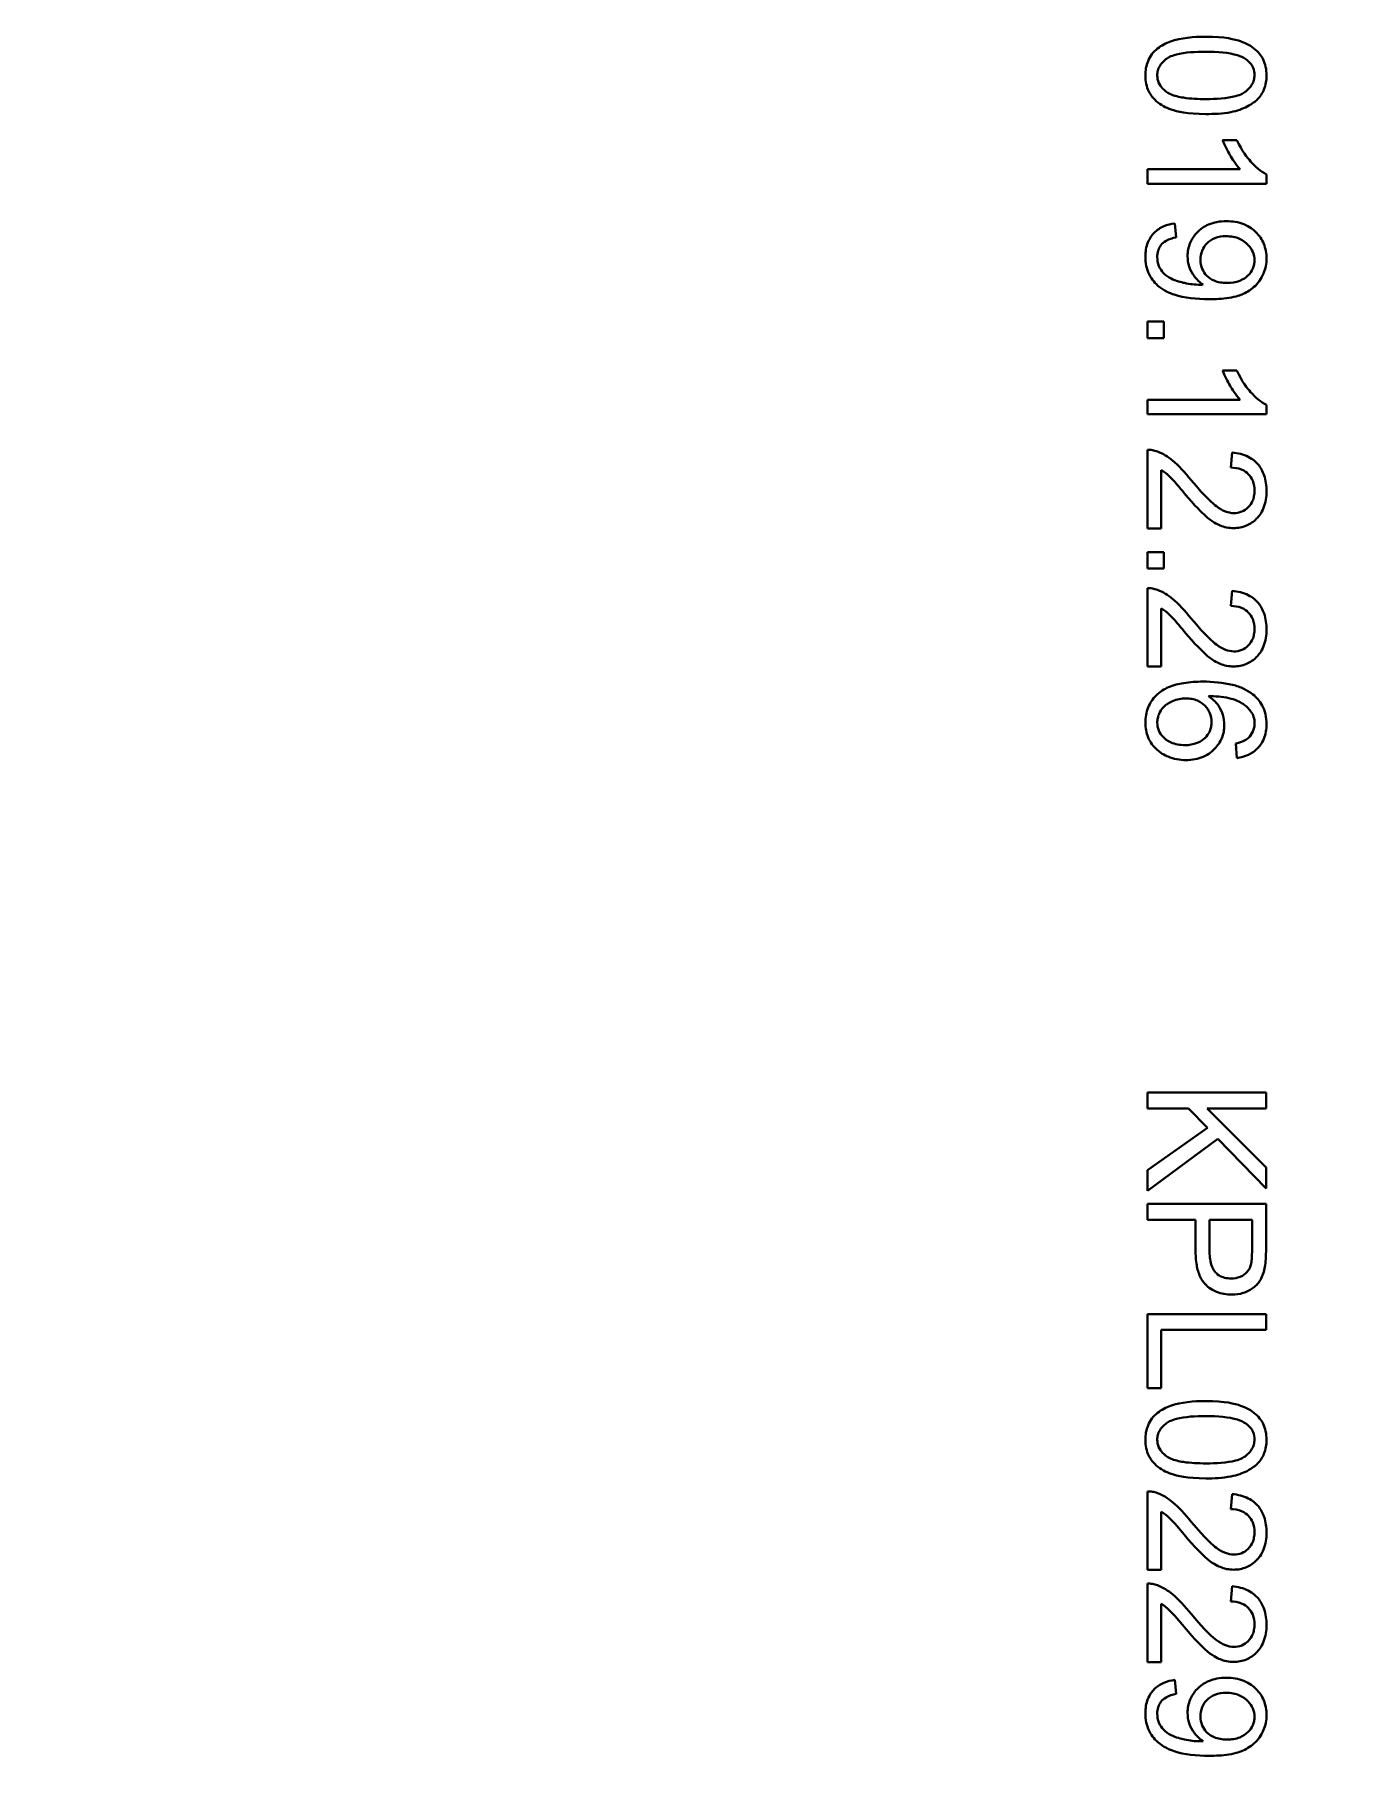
# Model space of a CAD drawing. Header units: millimetres. Extents: x 0 to 5945, y 0 to 4205.
# Drawn here: x 1835.69 to 1851.56, y 324.25 to 345.01 of the extents above; entities that cross this region are included whole.
import ezdxf

# ---------------------------------------------------------------- set-up
doc = ezdxf.new("R2010")
doc.units = ezdxf.units.MM
doc.header["$LTSCALE"] = 5
doc.layers.add('가시적인 것(ISO)', color=3, linetype='Continuous', lineweight=40)
doc.layers.add('해치(ISO)', color=7, linetype='Continuous', lineweight=18)

msp = doc.modelspace()

# ---------------------------------------------------------------- hatches: boundary and pattern name
at = {"layer": '해치(ISO)'}
h = msp.add_hatch(dxfattribs=at)
h.set_pattern_fill('ANSI31', color=256, scale=127, angle=75.0002, style=0)
h.set_pattern_definition([(120.0002, (0, 0), (-13.74813, -7.93754), [])])
h.paths.add_polyline_path([(1602.237, 257.352), (2132.237, 257.352), (2132.237, 827.352), (1602.237, 827.352), (1602.237, 766.852), (1602.237, 707.852), (1602.237, 376.852), (1602.237, 317.852)])
h.paths.add_polyline_path([(1604.237, 259.352), (1604.237, 825.352), (2130.237, 825.352), (2130.237, 259.352)], flags=0)
edge = h.paths.add_edge_path()
edge.add_ellipse((1657.237, 307.352), major_axis=(-4, 0), ratio=1, start_angle=0, end_angle=360)
h.paths.add_polyline_path([(2102.237, 287.352), (2102.237, 797.352), (1632.237, 797.352), (1632.237, 287.352)])
h.paths.add_polyline_path([(1634.237, 289.352), (1634.237, 795.352), (2100.237, 795.352), (2100.237, 289.352)], flags=0)
h = msp.add_hatch(dxfattribs=at)
h.set_pattern_fill('ANSI31', color=256, scale=127, angle=90.0002, style=0)
h.set_pattern_definition([(135.0002, (0, 0), (-11.22528, -11.22536), [])])
edge = h.paths.add_edge_path()
edge.add_line((2117.821, 285.352), (2117.821, 799.352))
edge.add_ellipse((2104.437, 799.352), major_axis=(13.384, 0), ratio=1, start_angle=0, end_angle=90)
edge.add_line((2104.437, 812.736), (1630.437, 812.736))
edge.add_ellipse((1630.437, 799.352), major_axis=(0, 13.384), ratio=1, start_angle=0, end_angle=90)
edge.add_line((1617.053, 799.352), (1617.053, 285.352))
edge.add_ellipse((1630.437, 285.352), major_axis=(-13.384, 0), ratio=1, start_angle=0, end_angle=90)
edge.add_line((1630.437, 271.967), (1867.387, 271.967))
edge.add_line((1867.387, 271.967), (1867.387, 284.311))
edge.add_line((1867.387, 284.311), (1630.437, 284.311))
edge.add_ellipse((1630.437, 285.352), major_axis=(0, -1.041), ratio=1, start_angle=270, end_angle=360, ccw=False)
edge.add_line((1629.396, 285.352), (1629.396, 799.352))
edge.add_ellipse((1630.437, 799.352), major_axis=(-1.041, 0), ratio=1, start_angle=270, end_angle=360, ccw=False)
edge.add_line((1630.437, 800.392), (2104.437, 800.392))
edge.add_ellipse((2104.437, 799.352), major_axis=(0, 1.041), ratio=1, start_angle=270, end_angle=360, ccw=False)
edge.add_line((2105.478, 799.352), (2105.478, 285.352))
edge.add_ellipse((2104.437, 285.352), major_axis=(1.041, 0), ratio=1, start_angle=270, end_angle=360, ccw=False)
edge.add_line((2104.437, 284.311), (1867.487, 284.311))
edge.add_line((1867.487, 284.311), (1867.487, 271.967))
edge.add_line((1867.487, 271.967), (2104.437, 271.967))
edge.add_ellipse((2104.437, 285.352), major_axis=(0, -13.384), ratio=1, start_angle=0, end_angle=90)

# ---------------------------------------------------------------- linework, layer by layer
at = {"layer": '가시적인 것(ISO)'}
for p, q in [((1850.158, 343.742), (1849.988, 343.742)), ((1850.199, 343.391), (1849.082, 343.391)), ((1849.082, 343.391), (1849.082, 343.216)), ((1850.516, 343.216), (1850.516, 343.329)), ((1849.082, 343.216), (1850.516, 343.216)), ((1849.428, 342.571), (1849.413, 342.74)), ((1849.281, 341.559), (1849.082, 341.559)), ((1849.082, 341.559), (1849.082, 341.359)), ((1849.281, 341.359), (1849.281, 341.559)), ((1849.082, 341.359), (1849.281, 341.359)), ((1850.158, 340.968), (1849.988, 340.968)), ((1850.199, 340.618), (1849.082, 340.618)), ((1849.082, 340.618), (1849.082, 340.443)), ((1850.516, 340.443), (1850.516, 340.556)), ((1849.082, 340.443), (1850.516, 340.443)), ((1849.082, 340.016), (1849.082, 339.071)), ((1850.103, 339.983), (1850.085, 339.802)), ((1849.25, 339.071), (1849.25, 339.772)), ((1849.082, 339.071), (1849.25, 339.071)), ((1849.082, 338.785), (1849.082, 338.586)), ((1849.281, 338.785), (1849.082, 338.785)), ((1849.281, 338.586), (1849.281, 338.785)), ((1849.082, 338.586), (1849.281, 338.586)), ((1849.082, 338.352), (1849.082, 337.408)), ((1850.103, 338.319), (1850.085, 338.138)), ((1849.25, 337.408), (1849.25, 338.108)), ((1849.082, 337.408), (1849.25, 337.408)), ((1850.146, 336.482), (1850.16, 336.308)), ((1850.51, 332.282), (1849.082, 332.282)), ((1849.082, 332.282), (1849.082, 332.093)), ((1850.51, 332.093), (1850.51, 332.282)), ((1849.082, 332.093), (1849.577, 332.093)), ((1849.577, 332.093), (1849.804, 331.859)), ((1850.51, 331.383), (1849.803, 332.093)), ((1849.803, 332.093), (1850.51, 332.093)), ((1849.804, 331.859), (1849.082, 331.35)), ((1849.082, 331.101), (1849.931, 331.726)), ((1849.931, 331.726), (1850.51, 331.127)), ((1849.082, 331.35), (1849.082, 331.101)), ((1850.51, 331.127), (1850.51, 331.383)), ((1850.51, 330.943), (1849.082, 330.943)), ((1849.082, 330.943), (1849.082, 330.753)), ((1850.51, 330.404), (1850.51, 330.943)), ((1849.082, 330.753), (1849.662, 330.753)), ((1849.662, 330.753), (1849.662, 330.386)), ((1849.831, 330.753), (1850.342, 330.753)), ((1849.831, 330.384), (1849.831, 330.753)), ((1850.342, 330.753), (1850.342, 330.387)), ((1850.51, 329.619), (1849.082, 329.619)), ((1849.082, 329.619), (1849.082, 328.726)), ((1850.51, 329.429), (1850.51, 329.619)), ((1849.25, 328.726), (1849.25, 329.429)), ((1849.25, 329.429), (1850.51, 329.429)), ((1849.082, 328.726), (1849.25, 328.726)), ((1849.082, 327.485), (1849.082, 326.541)), ((1850.103, 327.453), (1850.085, 327.272)), ((1849.25, 326.541), (1849.25, 327.241)), ((1849.082, 326.541), (1849.25, 326.541)), ((1849.082, 326.376), (1849.082, 325.431)), ((1850.103, 326.343), (1850.085, 326.162)), ((1849.25, 325.431), (1849.25, 326.132)), ((1849.082, 325.431), (1849.25, 325.431)), ((1849.428, 325.048), (1849.413, 325.217))]:
    msp.add_line(p, q, dxfattribs=at)
for points, knots in [([(1849.786, 344.986), (1849.637, 344.986), (1849.487, 344.971), (1849.306, 344.908), (1849.251, 344.881), (1849.205, 344.844)], [-0.05753035, -0.05753035, -0.05753035, -0.05753035, -0.0178495, -0.0178495, 0, 0, 0, 0]), ([(1850.516, 344.52), (1850.516, 344.554), (1850.513, 344.589), (1850.499, 344.654), (1850.489, 344.684), (1850.463, 344.737), (1850.437, 344.782), (1850.332, 344.874), (1850.27, 344.907), (1850.139, 344.953), (1850.018, 344.986), (1849.786, 344.986)], [-0.384257, -0.384257, -0.384257, -0.384257, -0.2939972, -0.2939972, -0.2109903, -0.2109903, -0.1399526, -0.1399526, -0.0694871, -0.0694871, 0, 0, 0, 0]), ([(1849.205, 344.844), (1849.179, 344.824), (1849.156, 344.801), (1849.117, 344.75), (1849.102, 344.722), (1849.067, 344.638), (1849.058, 344.579), (1849.058, 344.52)], [-0.03714286, -0.03714286, -0.03714286, -0.03714286, -0.02737147, -0.02737147, -0.01783945, -0.01783945, 0, 0, 0, 0]), ([(1849.201, 344.52), (1849.201, 344.539), (1849.204, 344.559), (1849.214, 344.597), (1849.221, 344.615), (1849.249, 344.664), (1849.275, 344.691), (1849.327, 344.731), (1849.361, 344.753), (1849.532, 344.798), (1849.663, 344.805), (1849.786, 344.805)], [-0.1304135, -0.1304135, -0.1304135, -0.1304135, -0.1128395, -0.1128395, -0.0955418, -0.0955418, -0.0624777, -0.0624777, -0.0369492, -0.0369492, 0, 0, 0, 0]), ([(1849.786, 344.805), (1849.93, 344.805), (1850.065, 344.794), (1850.202, 344.751), (1850.238, 344.736), (1850.269, 344.715)], [-0.04316634, -0.04316634, -0.04316634, -0.04316634, -0.01110989, -0.01110989, 0, 0, 0, 0]), ([(1850.269, 344.715), (1850.288, 344.701), (1850.305, 344.686), (1850.334, 344.651), (1850.346, 344.633), (1850.366, 344.583), (1850.371, 344.553), (1850.371, 344.522)], [-0.02292194, -0.02292194, -0.02292194, -0.02292194, -0.0159139, -0.0159139, -0.00935362, -0.00935362, 0, 0, 0, 0]), ([(1849.058, 344.52), (1849.058, 344.485), (1849.061, 344.451), (1849.075, 344.386), (1849.085, 344.357), (1849.11, 344.304), (1849.136, 344.258), (1849.242, 344.165), (1849.304, 344.133), (1849.437, 344.086), (1849.559, 344.055), (1849.786, 344.055)], [-0.3729128, -0.3729128, -0.3729128, -0.3729128, -0.2853084, -0.2853084, -0.2043936, -0.2043936, -0.1355685, -0.1355685, -0.0683259, -0.0683259, 0, 0, 0, 0]), ([(1849.786, 344.235), (1849.699, 344.235), (1849.602, 344.239), (1849.461, 344.261), (1849.407, 344.273), (1849.314, 344.315), (1849.287, 344.34), (1849.246, 344.384), (1849.229, 344.407), (1849.207, 344.462), (1849.201, 344.49), (1849.201, 344.52)], [-0.04826516, -0.04826516, -0.04826516, -0.04826516, -0.03505137, -0.03505137, -0.02666319, -0.02666319, -0.01761873, -0.01761873, -0.00885593, -0.00885593, 0, 0, 0, 0]), ([(1850.371, 344.522), (1850.371, 344.502), (1850.369, 344.482), (1850.359, 344.444), (1850.351, 344.426), (1850.323, 344.377), (1850.297, 344.35), (1850.245, 344.31), (1850.211, 344.288), (1850.041, 344.243), (1849.909, 344.235), (1849.786, 344.235)], [-0.1312299, -0.1312299, -0.1312299, -0.1312299, -0.1133118, -0.1133118, -0.0957136, -0.0957136, -0.062482, -0.062482, -0.0369492, -0.0369492, 0, 0, 0, 0]), ([(1849.786, 344.055), (1849.881, 344.055), (1849.991, 344.059), (1850.163, 344.094), (1850.231, 344.119), (1850.348, 344.177), (1850.385, 344.21), (1850.441, 344.267), (1850.467, 344.307), (1850.507, 344.405), (1850.516, 344.462), (1850.516, 344.52)], [-0.05671733, -0.05671733, -0.05671733, -0.05671733, -0.0481642, -0.0481642, -0.04102039, -0.04102039, -0.03168979, -0.03168979, -0.01731807, -0.01731807, 0, 0, 0, 0]), ([(1849.988, 343.742), (1850.011, 343.68), (1850.045, 343.615), (1850.099, 343.523), (1850.143, 343.451), (1850.199, 343.391)], [-0.06474582, -0.06474582, -0.06474582, -0.06474582, -0.02451396, -0.02451396, 0, 0, 0, 0]), ([(1850.516, 343.329), (1850.447, 343.363), (1850.382, 343.421), (1850.288, 343.526), (1850.22, 343.608), (1850.158, 343.742)], [-0.1147142, -0.1147142, -0.1147142, -0.1147142, -0.0445643, -0.0445643, 0, 0, 0, 0]), ([(1849.413, 342.74), (1849.367, 342.734), (1849.321, 342.723), (1849.236, 342.686), (1849.198, 342.661), (1849.139, 342.601), (1849.11, 342.563), (1849.066, 342.457), (1849.058, 342.398), (1849.058, 342.34)], [-0.07578012, -0.07578012, -0.07578012, -0.07578012, -0.05514358, -0.05514358, -0.03450606, -0.03450606, -0.01760412, -0.01760412, 0, 0, 0, 0]), ([(1850.033, 342.766), (1849.995, 342.766), (1849.957, 342.763), (1849.885, 342.75), (1849.851, 342.74), (1849.766, 342.703), (1849.72, 342.671), (1849.645, 342.593), (1849.616, 342.551), (1849.576, 342.453), (1849.566, 342.399), (1849.566, 342.344)], [-0.07104169, -0.07104169, -0.07104169, -0.07104169, -0.05961213, -0.05961213, -0.04909014, -0.04909014, -0.03189845, -0.03189845, -0.01656505, -0.01656505, 0, 0, 0, 0]), ([(1850.516, 342.318), (1850.516, 342.379), (1850.506, 342.438), (1850.461, 342.547), (1850.429, 342.593), (1850.359, 342.663), (1850.313, 342.701), (1850.177, 342.756), (1850.106, 342.766), (1850.033, 342.766)], [-0.1065506, -0.1065506, -0.1065506, -0.1065506, -0.0741601, -0.0741601, -0.0438699, -0.0438699, -0.0216327, -0.0216327, 0, 0, 0, 0]), ([(1849.201, 342.335), (1849.201, 342.361), (1849.205, 342.388), (1849.22, 342.436), (1849.23, 342.458), (1849.26, 342.497), (1849.279, 342.515), (1849.344, 342.551), (1849.387, 342.564), (1849.428, 342.571)], [-0.04168469, -0.04168469, -0.04168469, -0.04168469, -0.03153478, -0.03153478, -0.02211902, -0.02211902, -0.01263677, -0.01263677, 0, 0, 0, 0]), ([(1849.721, 342.3), (1849.721, 342.339), (1849.727, 342.376), (1849.756, 342.445), (1849.776, 342.474), (1849.823, 342.521), (1849.853, 342.545), (1849.937, 342.579), (1849.983, 342.586), (1850.028, 342.586)], [-0.06139939, -0.06139939, -0.06139939, -0.06139939, -0.04387493, -0.04387493, -0.02724004, -0.02724004, -0.01363882, -0.01363882, 0, 0, 0, 0]), ([(1850.028, 342.586), (1850.057, 342.586), (1850.087, 342.583), (1850.142, 342.573), (1850.168, 342.565), (1850.237, 342.534), (1850.271, 342.506), (1850.319, 342.455), (1850.338, 342.427), (1850.365, 342.364), (1850.371, 342.331), (1850.371, 342.296)], [-0.04392113, -0.04392113, -0.04392113, -0.04392113, -0.03745932, -0.03745932, -0.03151323, -0.03151323, -0.02059868, -0.02059868, -0.01038436, -0.01038436, 0, 0, 0, 0]), ([(1849.058, 342.34), (1849.058, 342.302), (1849.061, 342.266), (1849.077, 342.195), (1849.088, 342.162), (1849.124, 342.087), (1849.157, 342.037), (1849.275, 341.933), (1849.349, 341.901), (1849.526, 341.841), (1849.678, 341.828), (1849.825, 341.828)], [-0.1057818, -0.1057818, -0.1057818, -0.1057818, -0.0930813, -0.0930813, -0.080998, -0.080998, -0.0645839, -0.0645839, -0.0443568, -0.0443568, 0, 0, 0, 0]), ([(1849.72, 342.002), (1849.655, 342.002), (1849.591, 342.009), (1849.49, 342.031), (1849.425, 342.048), (1849.34, 342.09), (1849.305, 342.111), (1849.257, 342.164), (1849.236, 342.191), (1849.207, 342.261), (1849.201, 342.298), (1849.201, 342.335)], [-0.1650152, -0.1650152, -0.1650152, -0.1650152, -0.0898855, -0.0898855, -0.0447233, -0.0447233, -0.0227416, -0.0227416, -0.0112458, -0.0112458, 0, 0, 0, 0]), ([(1849.566, 342.344), (1849.566, 342.301), (1849.573, 342.26), (1849.601, 342.172), (1849.624, 342.134), (1849.674, 342.066), (1849.711, 342.03), (1849.755, 342.003)], [-0.03390298, -0.03390298, -0.03390298, -0.03390298, -0.02546652, -0.02546652, -0.01556005, -0.01556005, 0, 0, 0, 0]), ([(1850.042, 342.023), (1850.014, 342.023), (1849.985, 342.025), (1849.933, 342.034), (1849.908, 342.041), (1849.856, 342.063), (1849.824, 342.082), (1849.772, 342.136), (1849.754, 342.163), (1849.727, 342.227), (1849.721, 342.263), (1849.721, 342.3)], [-0.05563799, -0.05563799, -0.05563799, -0.05563799, -0.04407928, -0.04407928, -0.03370269, -0.03370269, -0.02093297, -0.02093297, -0.01107875, -0.01107875, 0, 0, 0, 0]), ([(1849.825, 341.828), (1849.903, 341.828), (1849.985, 341.832), (1850.154, 341.858), (1850.206, 341.878), (1850.288, 341.915), (1850.339, 341.948), (1850.433, 342.041), (1850.463, 342.097), (1850.505, 342.196), (1850.516, 342.256), (1850.516, 342.318)], [-0.05344818, -0.05344818, -0.05344818, -0.05344818, -0.04882285, -0.04882285, -0.04326219, -0.04326219, -0.0321241, -0.0321241, -0.01863445, -0.01863445, 0, 0, 0, 0]), ([(1850.371, 342.296), (1850.371, 342.279), (1850.369, 342.261), (1850.363, 342.228), (1850.358, 342.212), (1850.337, 342.164), (1850.317, 342.136), (1850.269, 342.089), (1850.238, 342.066), (1850.146, 342.03), (1850.094, 342.023), (1850.042, 342.023)], [-0.06032821, -0.06032821, -0.06032821, -0.06032821, -0.05263595, -0.05263595, -0.04518383, -0.04518383, -0.0296485, -0.0296485, -0.01555158, -0.01555158, 0, 0, 0, 0]), ([(1849.755, 342.003), (1849.748, 342.003), (1849.741, 342.002), (1849.73, 342.002), (1849.724, 342.002), (1849.72, 342.002)], [-0.003352568, -0.003352568, -0.003352568, -0.003352568, -0.001325045, -0.001325045, 0, 0, 0, 0]), ([(1849.988, 340.968), (1850.011, 340.906), (1850.045, 340.841), (1850.099, 340.749), (1850.143, 340.677), (1850.199, 340.618)], [-0.06474582, -0.06474582, -0.06474582, -0.06474582, -0.02451396, -0.02451396, 0, 0, 0, 0]), ([(1850.516, 340.556), (1850.447, 340.59), (1850.382, 340.647), (1850.288, 340.752), (1850.22, 340.834), (1850.158, 340.968)], [-0.1147142, -0.1147142, -0.1147142, -0.1147142, -0.0445643, -0.0445643, 0, 0, 0, 0]), ([(1849.204, 339.995), (1849.184, 340.002), (1849.164, 340.008), (1849.123, 340.015), (1849.103, 340.016), (1849.082, 340.016)], [-0.01249848, -0.01249848, -0.01249848, -0.01249848, -0.00625176, -0.00625176, 0, 0, 0, 0]), ([(1849.61, 339.65), (1849.534, 339.742), (1849.457, 339.827), (1849.331, 339.932), (1849.27, 339.97), (1849.204, 339.995)], [-0.04932017, -0.04932017, -0.04932017, -0.04932017, -0.02127745, -0.02127745, 0, 0, 0, 0]), ([(1850.516, 339.519), (1850.516, 339.583), (1850.508, 339.648), (1850.471, 339.757), (1850.447, 339.801), (1850.39, 339.868), (1850.353, 339.903), (1850.237, 339.961), (1850.17, 339.977), (1850.103, 339.983)], [-0.09874215, -0.09874215, -0.09874215, -0.09874215, -0.06562318, -0.06562318, -0.03909259, -0.03909259, -0.0201479, -0.0201479, 0, 0, 0, 0]), ([(1849.25, 339.772), (1849.285, 339.751), (1849.317, 339.725), (1849.411, 339.636), (1849.467, 339.564), (1849.525, 339.495)], [-0.03908802, -0.03908802, -0.03908802, -0.03908802, -0.02704027, -0.02704027, 0, 0, 0, 0]), ([(1850.085, 339.802), (1850.129, 339.802), (1850.174, 339.795), (1850.254, 339.762), (1850.28, 339.741), (1850.32, 339.7), (1850.337, 339.673), (1850.365, 339.605), (1850.371, 339.564), (1850.371, 339.523)], [-0.03695144, -0.03695144, -0.03695144, -0.03695144, -0.02930454, -0.02930454, -0.022146, -0.022146, -0.01224421, -0.01224421, 0, 0, 0, 0]), ([(1849.525, 339.495), (1849.664, 339.331), (1849.736, 339.261), (1849.861, 339.149), (1849.922, 339.12), (1850.009, 339.085), (1850.063, 339.074), (1850.119, 339.074)], [-0.03349016, -0.03349016, -0.03349016, -0.03349016, -0.02807665, -0.02807665, -0.01685798, -0.01685798, 0, 0, 0, 0]), ([(1850.124, 339.254), (1850.088, 339.254), (1850.054, 339.262), (1849.982, 339.29), (1849.946, 339.312), (1849.872, 339.366), (1849.786, 339.437), (1849.61, 339.65)], [-0.2079713, -0.2079713, -0.2079713, -0.2079713, -0.1502648, -0.1502648, -0.0828488, -0.0828488, 0, 0, 0, 0]), ([(1850.119, 339.074), (1850.173, 339.074), (1850.225, 339.083), (1850.321, 339.123), (1850.362, 339.152), (1850.421, 339.213), (1850.456, 339.254), (1850.506, 339.381), (1850.516, 339.451), (1850.516, 339.519)], [-0.1039942, -0.1039942, -0.1039942, -0.1039942, -0.071842, -0.071842, -0.0412315, -0.0412315, -0.0205607, -0.0205607, 0, 0, 0, 0]), ([(1850.371, 339.523), (1850.371, 339.502), (1850.369, 339.48), (1850.362, 339.439), (1850.356, 339.42), (1850.338, 339.379), (1850.322, 339.35), (1850.27, 339.3), (1850.246, 339.284), (1850.188, 339.26), (1850.156, 339.254), (1850.124, 339.254)], [-0.05266389, -0.05266389, -0.05266389, -0.05266389, -0.04157296, -0.04157296, -0.03130496, -0.03130496, -0.01877111, -0.01877111, -0.00979615, -0.00979615, 0, 0, 0, 0]), ([(1849.204, 338.331), (1849.184, 338.339), (1849.164, 338.344), (1849.123, 338.351), (1849.103, 338.352), (1849.082, 338.352)], [-0.01249848, -0.01249848, -0.01249848, -0.01249848, -0.00625176, -0.00625176, 0, 0, 0, 0]), ([(1849.61, 337.986), (1849.534, 338.078), (1849.457, 338.163), (1849.331, 338.268), (1849.27, 338.306), (1849.204, 338.331)], [-0.04932017, -0.04932017, -0.04932017, -0.04932017, -0.02127745, -0.02127745, 0, 0, 0, 0]), ([(1850.516, 337.855), (1850.516, 337.919), (1850.508, 337.984), (1850.471, 338.093), (1850.447, 338.137), (1850.39, 338.204), (1850.353, 338.239), (1850.237, 338.298), (1850.17, 338.313), (1850.103, 338.319)], [-0.09874215, -0.09874215, -0.09874215, -0.09874215, -0.06562318, -0.06562318, -0.03909259, -0.03909259, -0.0201479, -0.0201479, 0, 0, 0, 0]), ([(1849.25, 338.108), (1849.285, 338.087), (1849.317, 338.061), (1849.411, 337.972), (1849.467, 337.9), (1849.525, 337.831)], [-0.03908802, -0.03908802, -0.03908802, -0.03908802, -0.02704027, -0.02704027, 0, 0, 0, 0]), ([(1850.085, 338.138), (1850.129, 338.138), (1850.174, 338.131), (1850.254, 338.098), (1850.28, 338.077), (1850.32, 338.036), (1850.337, 338.009), (1850.365, 337.941), (1850.371, 337.9), (1850.371, 337.859)], [-0.03695144, -0.03695144, -0.03695144, -0.03695144, -0.02930454, -0.02930454, -0.022146, -0.022146, -0.01224421, -0.01224421, 0, 0, 0, 0]), ([(1850.124, 337.59), (1850.088, 337.59), (1850.054, 337.598), (1849.982, 337.626), (1849.946, 337.648), (1849.872, 337.702), (1849.786, 337.773), (1849.61, 337.986)], [-0.2079713, -0.2079713, -0.2079713, -0.2079713, -0.1502648, -0.1502648, -0.0828488, -0.0828488, 0, 0, 0, 0]), ([(1850.119, 337.41), (1850.173, 337.41), (1850.225, 337.419), (1850.321, 337.459), (1850.362, 337.488), (1850.421, 337.549), (1850.456, 337.59), (1850.506, 337.717), (1850.516, 337.787), (1850.516, 337.855)], [-0.1039942, -0.1039942, -0.1039942, -0.1039942, -0.071842, -0.071842, -0.0412315, -0.0412315, -0.0205607, -0.0205607, 0, 0, 0, 0]), ([(1850.371, 337.859), (1850.371, 337.838), (1850.369, 337.816), (1850.362, 337.775), (1850.356, 337.756), (1850.338, 337.716), (1850.322, 337.686), (1850.27, 337.637), (1850.246, 337.62), (1850.188, 337.596), (1850.156, 337.59), (1850.124, 337.59)], [-0.05266389, -0.05266389, -0.05266389, -0.05266389, -0.04157296, -0.04157296, -0.03130496, -0.03130496, -0.01877111, -0.01877111, -0.00979615, -0.00979615, 0, 0, 0, 0]), ([(1849.525, 337.831), (1849.664, 337.667), (1849.736, 337.598), (1849.861, 337.485), (1849.922, 337.456), (1850.009, 337.421), (1850.063, 337.41), (1850.119, 337.41)], [-0.03349016, -0.03349016, -0.03349016, -0.03349016, -0.02807665, -0.02807665, -0.01685798, -0.01685798, 0, 0, 0, 0]), ([(1849.75, 337.227), (1849.674, 337.227), (1849.595, 337.222), (1849.458, 337.2), (1849.395, 337.185), (1849.285, 337.138), (1849.234, 337.107), (1849.146, 337.017), (1849.114, 336.97), (1849.068, 336.858), (1849.058, 336.795), (1849.058, 336.73)], [-0.1077495, -0.1077495, -0.1077495, -0.1077495, -0.0799373, -0.0799373, -0.0573334, -0.0573334, -0.0364549, -0.0364549, -0.0193438, -0.0193438, 0, 0, 0, 0]), ([(1850.353, 337.073), (1850.319, 337.1), (1850.283, 337.122), (1850.201, 337.161), (1850.154, 337.176), (1849.994, 337.217), (1849.868, 337.227), (1849.75, 337.227)], [-0.062431, -0.062431, -0.062431, -0.062431, -0.04966923, -0.04966923, -0.03525812, -0.03525812, 0, 0, 0, 0]), ([(1849.201, 336.735), (1849.201, 336.753), (1849.203, 336.77), (1849.211, 336.806), (1849.216, 336.823), (1849.234, 336.864), (1849.252, 336.895), (1849.304, 336.947), (1849.336, 336.972), (1849.437, 337.015), (1849.49, 337.025), (1849.545, 337.025)], [-0.08528406, -0.08528406, -0.08528406, -0.08528406, -0.07017223, -0.07017223, -0.05495492, -0.05495492, -0.03278696, -0.03278696, -0.01647504, -0.01647504, 0, 0, 0, 0]), ([(1849.545, 337.025), (1849.569, 337.025), (1849.594, 337.023), (1849.641, 337.014), (1849.663, 337.008), (1849.723, 336.982), (1849.753, 336.959), (1849.801, 336.909), (1849.82, 336.881), (1849.847, 336.815), (1849.854, 336.778), (1849.854, 336.741)], [-0.04322652, -0.04322652, -0.04322652, -0.04322652, -0.03726875, -0.03726875, -0.03175814, -0.03175814, -0.02158653, -0.02158653, -0.01118537, -0.01118537, 0, 0, 0, 0]), ([(1850.008, 336.705), (1850.008, 336.746), (1850.003, 336.786), (1849.981, 336.856), (1849.965, 336.897), (1849.905, 336.985), (1849.865, 337.022), (1849.818, 337.052)], [-0.05160991, -0.05160991, -0.05160991, -0.05160991, -0.03182112, -0.03182112, -0.01671375, -0.01671375, 0, 0, 0, 0]), ([(1849.818, 337.052), (1849.897, 337.052), (1849.985, 337.046), (1850.141, 337.011), (1850.191, 336.986), (1850.269, 336.935), (1850.3, 336.906), (1850.325, 336.872)], [-0.04271755, -0.04271755, -0.04271755, -0.04271755, -0.02790906, -0.02790906, -0.01283858, -0.01283858, 0, 0, 0, 0]), ([(1850.516, 336.714), (1850.516, 336.755), (1850.512, 336.795), (1850.494, 336.872), (1850.481, 336.908), (1850.435, 336.993), (1850.398, 337.036), (1850.353, 337.073)], [-0.04118886, -0.04118886, -0.04118886, -0.04118886, -0.02892689, -0.02892689, -0.01748712, -0.01748712, 0, 0, 0, 0]), ([(1850.325, 336.872), (1850.341, 336.851), (1850.353, 336.828), (1850.369, 336.778), (1850.372, 336.751), (1850.372, 336.725)], [-0.01581939, -0.01581939, -0.01581939, -0.01581939, -0.00803211, -0.00803211, 0, 0, 0, 0]), ([(1849.058, 336.73), (1849.058, 336.67), (1849.068, 336.612), (1849.107, 336.517), (1849.134, 336.47), (1849.233, 336.37), (1849.294, 336.34), (1849.4, 336.296), (1849.472, 336.283), (1849.546, 336.283)], [-0.05881875, -0.05881875, -0.05881875, -0.05881875, -0.04465683, -0.04465683, -0.03461389, -0.03461389, -0.02220637, -0.02220637, 0, 0, 0, 0]), ([(1849.535, 336.463), (1849.505, 336.463), (1849.474, 336.466), (1849.418, 336.476), (1849.392, 336.484), (1849.321, 336.515), (1849.291, 336.541), (1849.25, 336.585), (1849.232, 336.611), (1849.207, 336.67), (1849.201, 336.702), (1849.201, 336.735)], [-0.0376062, -0.0376062, -0.0376062, -0.0376062, -0.03248926, -0.03248926, -0.02788488, -0.02788488, -0.01929794, -0.01929794, -0.00982932, -0.00982932, 0, 0, 0, 0]), ([(1849.854, 336.741), (1849.854, 336.722), (1849.852, 336.702), (1849.845, 336.666), (1849.84, 336.648), (1849.819, 336.6), (1849.799, 336.572), (1849.755, 336.529), (1849.726, 336.506), (1849.636, 336.47), (1849.585, 336.463), (1849.535, 336.463)], [-0.06569035, -0.06569035, -0.06569035, -0.06569035, -0.05587496, -0.05587496, -0.04657139, -0.04657139, -0.02906437, -0.02906437, -0.01504217, -0.01504217, 0, 0, 0, 0]), ([(1849.546, 336.283), (1849.583, 336.283), (1849.62, 336.286), (1849.69, 336.299), (1849.723, 336.309), (1849.793, 336.34), (1849.844, 336.368), (1849.93, 336.458), (1849.958, 336.5), (1849.999, 336.598), (1850.008, 336.651), (1850.008, 336.705)], [-0.09069207, -0.09069207, -0.09069207, -0.09069207, -0.07149185, -0.07149185, -0.05365746, -0.05365746, -0.03174648, -0.03174648, -0.01635525, -0.01635525, 0, 0, 0, 0]), ([(1850.16, 336.308), (1850.207, 336.314), (1850.254, 336.326), (1850.338, 336.364), (1850.374, 336.389), (1850.429, 336.444), (1850.461, 336.482), (1850.507, 336.595), (1850.516, 336.654), (1850.516, 336.714)], [-0.08981714, -0.08981714, -0.08981714, -0.08981714, -0.06223767, -0.06223767, -0.03676875, -0.03676875, -0.01781584, -0.01781584, 0, 0, 0, 0]), ([(1850.372, 336.725), (1850.372, 336.707), (1850.371, 336.69), (1850.364, 336.657), (1850.359, 336.642), (1850.339, 336.597), (1850.32, 336.571), (1850.297, 336.548)], [-0.01987769, -0.01987769, -0.01987769, -0.01987769, -0.01470647, -0.01470647, -0.00975108, -0.00975108, 0, 0, 0, 0]), ([(1850.297, 336.548), (1850.279, 336.532), (1850.257, 336.52), (1850.207, 336.498), (1850.176, 336.489), (1850.146, 336.482)], [-0.01641824, -0.01641824, -0.01641824, -0.01641824, -0.00924956, -0.00924956, 0, 0, 0, 0]), ([(1849.662, 330.386), (1849.662, 330.327), (1849.666, 330.265), (1849.684, 330.159), (1849.697, 330.111), (1849.734, 330.033), (1849.754, 330.002), (1849.797, 329.959), (1849.843, 329.916), (1849.973, 329.862), (1850.034, 329.852), (1850.097, 329.852)], [-0.1908288, -0.1908288, -0.1908288, -0.1908288, -0.1298077, -0.1298077, -0.080559, -0.080559, -0.0424546, -0.0424546, -0.0186855, -0.0186855, 0, 0, 0, 0]), ([(1850.091, 330.047), (1850.064, 330.047), (1850.037, 330.049), (1849.987, 330.062), (1849.965, 330.071), (1849.919, 330.1), (1849.903, 330.118), (1849.874, 330.155), (1849.86, 330.185), (1849.835, 330.268), (1849.831, 330.329), (1849.831, 330.384)], [-0.03802346, -0.03802346, -0.03802346, -0.03802346, -0.03403716, -0.03403716, -0.03044185, -0.03044185, -0.02606481, -0.02606481, -0.01653682, -0.01653682, 0, 0, 0, 0]), ([(1850.342, 330.387), (1850.342, 330.353), (1850.341, 330.314), (1850.337, 330.256), (1850.334, 330.23), (1850.329, 330.211)], [-0.01456943, -0.01456943, -0.01456943, -0.01456943, -0.00589346, -0.00589346, 0, 0, 0, 0]), ([(1850.496, 330.186), (1850.502, 330.215), (1850.505, 330.248), (1850.51, 330.319), (1850.51, 330.363), (1850.51, 330.404)], [-0.02117388, -0.02117388, -0.02117388, -0.02117388, -0.01229519, -0.01229519, 0, 0, 0, 0]), ([(1850.329, 330.211), (1850.324, 330.193), (1850.317, 330.176), (1850.299, 330.144), (1850.288, 330.13), (1850.263, 330.105), (1850.238, 330.083), (1850.164, 330.052), (1850.128, 330.047), (1850.091, 330.047)], [-0.05165265, -0.05165265, -0.05165265, -0.05165265, -0.03766251, -0.03766251, -0.02385969, -0.02385969, -0.01104429, -0.01104429, 0, 0, 0, 0]), ([(1850.097, 329.852), (1850.144, 329.852), (1850.191, 329.858), (1850.287, 329.889), (1850.328, 329.913), (1850.399, 329.965), (1850.425, 330), (1850.471, 330.077), (1850.487, 330.131), (1850.496, 330.186)], [-0.03899686, -0.03899686, -0.03899686, -0.03899686, -0.03327601, -0.03327601, -0.02682703, -0.02682703, -0.01670913, -0.01670913, 0, 0, 0, 0]), ([(1849.786, 328.572), (1849.637, 328.572), (1849.487, 328.558), (1849.306, 328.494), (1849.251, 328.467), (1849.205, 328.431)], [-0.05753035, -0.05753035, -0.05753035, -0.05753035, -0.0178495, -0.0178495, 0, 0, 0, 0]), ([(1850.516, 328.106), (1850.516, 328.141), (1850.513, 328.175), (1850.499, 328.24), (1850.489, 328.27), (1850.463, 328.323), (1850.437, 328.368), (1850.332, 328.461), (1850.27, 328.493), (1850.139, 328.539), (1850.018, 328.572), (1849.786, 328.572)], [-0.384257, -0.384257, -0.384257, -0.384257, -0.2939972, -0.2939972, -0.2109903, -0.2109903, -0.1399526, -0.1399526, -0.0694871, -0.0694871, 0, 0, 0, 0]), ([(1849.205, 328.431), (1849.179, 328.41), (1849.156, 328.387), (1849.117, 328.336), (1849.102, 328.309), (1849.067, 328.224), (1849.058, 328.165), (1849.058, 328.106)], [-0.03714286, -0.03714286, -0.03714286, -0.03714286, -0.02737147, -0.02737147, -0.01783945, -0.01783945, 0, 0, 0, 0]), ([(1849.201, 328.106), (1849.201, 328.126), (1849.204, 328.145), (1849.214, 328.183), (1849.221, 328.201), (1849.249, 328.25), (1849.275, 328.277), (1849.327, 328.317), (1849.361, 328.339), (1849.532, 328.384), (1849.663, 328.391), (1849.786, 328.391)], [-0.1304135, -0.1304135, -0.1304135, -0.1304135, -0.1128395, -0.1128395, -0.0955418, -0.0955418, -0.0624777, -0.0624777, -0.0369492, -0.0369492, 0, 0, 0, 0]), ([(1849.786, 328.391), (1849.93, 328.391), (1850.065, 328.38), (1850.202, 328.337), (1850.238, 328.322), (1850.269, 328.301)], [-0.04316634, -0.04316634, -0.04316634, -0.04316634, -0.01110989, -0.01110989, 0, 0, 0, 0]), ([(1850.269, 328.301), (1850.288, 328.288), (1850.305, 328.272), (1850.334, 328.237), (1850.346, 328.219), (1850.366, 328.17), (1850.371, 328.139), (1850.371, 328.108)], [-0.02292194, -0.02292194, -0.02292194, -0.02292194, -0.0159139, -0.0159139, -0.00935362, -0.00935362, 0, 0, 0, 0]), ([(1849.058, 328.106), (1849.058, 328.072), (1849.061, 328.037), (1849.075, 327.973), (1849.085, 327.943), (1849.11, 327.89), (1849.136, 327.844), (1849.242, 327.752), (1849.304, 327.719), (1849.437, 327.673), (1849.559, 327.641), (1849.786, 327.641)], [-0.3729128, -0.3729128, -0.3729128, -0.3729128, -0.2853084, -0.2853084, -0.2043936, -0.2043936, -0.1355685, -0.1355685, -0.0683259, -0.0683259, 0, 0, 0, 0]), ([(1849.786, 327.822), (1849.699, 327.822), (1849.602, 327.826), (1849.461, 327.847), (1849.407, 327.86), (1849.314, 327.901), (1849.287, 327.927), (1849.246, 327.97), (1849.229, 327.994), (1849.207, 328.048), (1849.201, 328.076), (1849.201, 328.106)], [-0.04826516, -0.04826516, -0.04826516, -0.04826516, -0.03505137, -0.03505137, -0.02666319, -0.02666319, -0.01761873, -0.01761873, -0.00885593, -0.00885593, 0, 0, 0, 0]), ([(1850.371, 328.108), (1850.371, 328.088), (1850.369, 328.068), (1850.359, 328.03), (1850.351, 328.012), (1850.323, 327.963), (1850.297, 327.936), (1850.245, 327.896), (1850.211, 327.874), (1850.041, 327.829), (1849.909, 327.822), (1849.786, 327.822)], [-0.1312299, -0.1312299, -0.1312299, -0.1312299, -0.1133118, -0.1133118, -0.0957136, -0.0957136, -0.062482, -0.062482, -0.0369492, -0.0369492, 0, 0, 0, 0]), ([(1849.786, 327.641), (1849.881, 327.641), (1849.991, 327.646), (1850.163, 327.68), (1850.231, 327.705), (1850.348, 327.763), (1850.385, 327.797), (1850.441, 327.853), (1850.467, 327.893), (1850.507, 327.991), (1850.516, 328.048), (1850.516, 328.106)], [-0.05671733, -0.05671733, -0.05671733, -0.05671733, -0.0481642, -0.0481642, -0.04102039, -0.04102039, -0.03168979, -0.03168979, -0.01731807, -0.01731807, 0, 0, 0, 0]), ([(1849.204, 327.465), (1849.184, 327.472), (1849.164, 327.478), (1849.123, 327.485), (1849.103, 327.486), (1849.082, 327.485)], [-0.01249848, -0.01249848, -0.01249848, -0.01249848, -0.00625176, -0.00625176, 0, 0, 0, 0]), ([(1849.61, 327.119), (1849.534, 327.212), (1849.457, 327.297), (1849.331, 327.402), (1849.27, 327.44), (1849.204, 327.465)], [-0.04932017, -0.04932017, -0.04932017, -0.04932017, -0.02127745, -0.02127745, 0, 0, 0, 0]), ([(1850.516, 326.989), (1850.516, 327.053), (1850.508, 327.117), (1850.471, 327.226), (1850.447, 327.271), (1850.39, 327.337), (1850.353, 327.372), (1850.237, 327.431), (1850.17, 327.446), (1850.103, 327.453)], [-0.09874215, -0.09874215, -0.09874215, -0.09874215, -0.06562318, -0.06562318, -0.03909259, -0.03909259, -0.0201479, -0.0201479, 0, 0, 0, 0]), ([(1850.085, 327.272), (1850.129, 327.271), (1850.174, 327.265), (1850.254, 327.232), (1850.28, 327.21), (1850.32, 327.17), (1850.337, 327.143), (1850.365, 327.075), (1850.371, 327.034), (1850.371, 326.993)], [-0.03695144, -0.03695144, -0.03695144, -0.03695144, -0.02930454, -0.02930454, -0.022146, -0.022146, -0.01224421, -0.01224421, 0, 0, 0, 0]), ([(1849.25, 327.241), (1849.285, 327.22), (1849.317, 327.195), (1849.411, 327.105), (1849.467, 327.034), (1849.525, 326.965)], [-0.03908802, -0.03908802, -0.03908802, -0.03908802, -0.02704027, -0.02704027, 0, 0, 0, 0]), ([(1850.124, 326.724), (1850.088, 326.724), (1850.054, 326.732), (1849.982, 326.759), (1849.946, 326.781), (1849.872, 326.836), (1849.786, 326.907), (1849.61, 327.119)], [-0.2079713, -0.2079713, -0.2079713, -0.2079713, -0.1502648, -0.1502648, -0.0828488, -0.0828488, 0, 0, 0, 0]), ([(1849.525, 326.965), (1849.664, 326.801), (1849.736, 326.731), (1849.861, 326.619), (1849.922, 326.59), (1850.009, 326.554), (1850.063, 326.543), (1850.119, 326.543)], [-0.03349016, -0.03349016, -0.03349016, -0.03349016, -0.02807665, -0.02807665, -0.01685798, -0.01685798, 0, 0, 0, 0]), ([(1850.119, 326.543), (1850.173, 326.543), (1850.225, 326.552), (1850.321, 326.593), (1850.362, 326.622), (1850.421, 326.682), (1850.456, 326.723), (1850.506, 326.851), (1850.516, 326.92), (1850.516, 326.989)], [-0.1039942, -0.1039942, -0.1039942, -0.1039942, -0.071842, -0.071842, -0.0412315, -0.0412315, -0.0205607, -0.0205607, 0, 0, 0, 0]), ([(1850.371, 326.993), (1850.371, 326.971), (1850.369, 326.95), (1850.362, 326.909), (1850.356, 326.89), (1850.338, 326.849), (1850.322, 326.82), (1850.27, 326.77), (1850.246, 326.754), (1850.188, 326.73), (1850.156, 326.724), (1850.124, 326.724)], [-0.05266389, -0.05266389, -0.05266389, -0.05266389, -0.04157296, -0.04157296, -0.03130496, -0.03130496, -0.01877111, -0.01877111, -0.00979615, -0.00979615, 0, 0, 0, 0]), ([(1849.204, 326.355), (1849.184, 326.362), (1849.164, 326.368), (1849.123, 326.375), (1849.103, 326.376), (1849.082, 326.376)], [-0.01249848, -0.01249848, -0.01249848, -0.01249848, -0.00625176, -0.00625176, 0, 0, 0, 0]), ([(1849.61, 326.01), (1849.534, 326.102), (1849.457, 326.187), (1849.331, 326.292), (1849.27, 326.33), (1849.204, 326.355)], [-0.04932017, -0.04932017, -0.04932017, -0.04932017, -0.02127745, -0.02127745, 0, 0, 0, 0]), ([(1850.516, 325.879), (1850.516, 325.943), (1850.508, 326.008), (1850.471, 326.117), (1850.447, 326.161), (1850.39, 326.228), (1850.353, 326.263), (1850.237, 326.321), (1850.17, 326.337), (1850.103, 326.343)], [-0.09874215, -0.09874215, -0.09874215, -0.09874215, -0.06562318, -0.06562318, -0.03909259, -0.03909259, -0.0201479, -0.0201479, 0, 0, 0, 0]), ([(1849.25, 326.132), (1849.285, 326.111), (1849.317, 326.085), (1849.411, 325.996), (1849.467, 325.924), (1849.525, 325.855)], [-0.03908802, -0.03908802, -0.03908802, -0.03908802, -0.02704027, -0.02704027, 0, 0, 0, 0]), ([(1850.124, 325.614), (1850.088, 325.614), (1850.054, 325.622), (1849.982, 325.65), (1849.946, 325.672), (1849.872, 325.726), (1849.786, 325.797), (1849.61, 326.01)], [-0.2079713, -0.2079713, -0.2079713, -0.2079713, -0.1502648, -0.1502648, -0.0828488, -0.0828488, 0, 0, 0, 0]), ([(1850.085, 326.162), (1850.129, 326.162), (1850.174, 326.155), (1850.254, 326.122), (1850.28, 326.101), (1850.32, 326.06), (1850.337, 326.033), (1850.365, 325.965), (1850.371, 325.924), (1850.371, 325.883)], [-0.03695144, -0.03695144, -0.03695144, -0.03695144, -0.02930454, -0.02930454, -0.022146, -0.022146, -0.01224421, -0.01224421, 0, 0, 0, 0]), ([(1849.525, 325.855), (1849.664, 325.691), (1849.736, 325.621), (1849.861, 325.509), (1849.922, 325.48), (1850.009, 325.445), (1850.063, 325.434), (1850.119, 325.434)], [-0.03349016, -0.03349016, -0.03349016, -0.03349016, -0.02807665, -0.02807665, -0.01685798, -0.01685798, 0, 0, 0, 0]), ([(1850.119, 325.434), (1850.173, 325.434), (1850.225, 325.443), (1850.321, 325.483), (1850.362, 325.512), (1850.421, 325.573), (1850.456, 325.614), (1850.506, 325.741), (1850.516, 325.81), (1850.516, 325.879)], [-0.1039942, -0.1039942, -0.1039942, -0.1039942, -0.071842, -0.071842, -0.0412315, -0.0412315, -0.0205607, -0.0205607, 0, 0, 0, 0]), ([(1850.371, 325.883), (1850.371, 325.862), (1850.369, 325.84), (1850.362, 325.799), (1850.356, 325.78), (1850.338, 325.739), (1850.322, 325.71), (1850.27, 325.66), (1850.246, 325.644), (1850.188, 325.62), (1850.156, 325.614), (1850.124, 325.614)], [-0.05266389, -0.05266389, -0.05266389, -0.05266389, -0.04157296, -0.04157296, -0.03130496, -0.03130496, -0.01877111, -0.01877111, -0.00979615, -0.00979615, 0, 0, 0, 0]), ([(1849.413, 325.217), (1849.367, 325.211), (1849.321, 325.2), (1849.236, 325.163), (1849.198, 325.138), (1849.139, 325.078), (1849.11, 325.04), (1849.066, 324.933), (1849.058, 324.875), (1849.058, 324.816)], [-0.07578012, -0.07578012, -0.07578012, -0.07578012, -0.05514358, -0.05514358, -0.03450606, -0.03450606, -0.01760412, -0.01760412, 0, 0, 0, 0]), ([(1850.033, 325.243), (1849.995, 325.243), (1849.957, 325.24), (1849.885, 325.226), (1849.851, 325.216), (1849.766, 325.18), (1849.72, 325.147), (1849.645, 325.069), (1849.616, 325.028), (1849.576, 324.929), (1849.566, 324.876), (1849.566, 324.821)], [-0.07104169, -0.07104169, -0.07104169, -0.07104169, -0.05961213, -0.05961213, -0.04909014, -0.04909014, -0.03189845, -0.03189845, -0.01656505, -0.01656505, 0, 0, 0, 0]), ([(1850.516, 324.794), (1850.516, 324.855), (1850.506, 324.915), (1850.461, 325.024), (1850.429, 325.07), (1850.359, 325.14), (1850.313, 325.178), (1850.177, 325.233), (1850.106, 325.243), (1850.033, 325.243)], [-0.1065506, -0.1065506, -0.1065506, -0.1065506, -0.0741601, -0.0741601, -0.0438699, -0.0438699, -0.0216327, -0.0216327, 0, 0, 0, 0]), ([(1849.201, 324.812), (1849.201, 324.838), (1849.205, 324.864), (1849.22, 324.913), (1849.23, 324.934), (1849.26, 324.973), (1849.279, 324.991), (1849.344, 325.028), (1849.387, 325.041), (1849.428, 325.048)], [-0.04168469, -0.04168469, -0.04168469, -0.04168469, -0.03153478, -0.03153478, -0.02211902, -0.02211902, -0.01263677, -0.01263677, 0, 0, 0, 0]), ([(1849.721, 324.777), (1849.721, 324.815), (1849.727, 324.853), (1849.756, 324.922), (1849.776, 324.951), (1849.823, 324.998), (1849.853, 325.021), (1849.937, 325.055), (1849.983, 325.062), (1850.028, 325.062)], [-0.06139939, -0.06139939, -0.06139939, -0.06139939, -0.04387493, -0.04387493, -0.02724004, -0.02724004, -0.01363882, -0.01363882, 0, 0, 0, 0]), ([(1850.028, 325.062), (1850.057, 325.062), (1850.087, 325.06), (1850.142, 325.049), (1850.168, 325.041), (1850.237, 325.011), (1850.271, 324.983), (1850.319, 324.932), (1850.338, 324.904), (1850.365, 324.841), (1850.371, 324.807), (1850.371, 324.773)], [-0.04392113, -0.04392113, -0.04392113, -0.04392113, -0.03745932, -0.03745932, -0.03151323, -0.03151323, -0.02059868, -0.02059868, -0.01038436, -0.01038436, 0, 0, 0, 0]), ([(1849.058, 324.816), (1849.058, 324.779), (1849.061, 324.742), (1849.077, 324.671), (1849.088, 324.638), (1849.124, 324.563), (1849.157, 324.513), (1849.275, 324.41), (1849.349, 324.377), (1849.526, 324.317), (1849.678, 324.304), (1849.825, 324.304)], [-0.1057818, -0.1057818, -0.1057818, -0.1057818, -0.0930813, -0.0930813, -0.080998, -0.080998, -0.0645839, -0.0645839, -0.0443568, -0.0443568, 0, 0, 0, 0]), ([(1849.72, 324.479), (1849.655, 324.479), (1849.591, 324.485), (1849.49, 324.508), (1849.425, 324.524), (1849.34, 324.567), (1849.305, 324.588), (1849.257, 324.641), (1849.236, 324.667), (1849.207, 324.738), (1849.201, 324.774), (1849.201, 324.812)], [-0.1650152, -0.1650152, -0.1650152, -0.1650152, -0.0898855, -0.0898855, -0.0447233, -0.0447233, -0.0227416, -0.0227416, -0.0112458, -0.0112458, 0, 0, 0, 0]), ([(1849.566, 324.821), (1849.566, 324.778), (1849.573, 324.736), (1849.601, 324.648), (1849.624, 324.611), (1849.674, 324.542), (1849.711, 324.507), (1849.755, 324.48)], [-0.03390298, -0.03390298, -0.03390298, -0.03390298, -0.02546652, -0.02546652, -0.01556005, -0.01556005, 0, 0, 0, 0]), ([(1850.042, 324.499), (1850.014, 324.499), (1849.985, 324.501), (1849.933, 324.511), (1849.908, 324.518), (1849.856, 324.54), (1849.824, 324.559), (1849.772, 324.613), (1849.754, 324.639), (1849.727, 324.704), (1849.721, 324.74), (1849.721, 324.777)], [-0.05563799, -0.05563799, -0.05563799, -0.05563799, -0.04407928, -0.04407928, -0.03370269, -0.03370269, -0.02093297, -0.02093297, -0.01107875, -0.01107875, 0, 0, 0, 0]), ([(1849.825, 324.304), (1849.903, 324.304), (1849.985, 324.308), (1850.154, 324.334), (1850.206, 324.355), (1850.288, 324.392), (1850.339, 324.424), (1850.433, 324.518), (1850.463, 324.573), (1850.505, 324.672), (1850.516, 324.732), (1850.516, 324.794)], [-0.05344818, -0.05344818, -0.05344818, -0.05344818, -0.04882285, -0.04882285, -0.04326219, -0.04326219, -0.0321241, -0.0321241, -0.01863445, -0.01863445, 0, 0, 0, 0]), ([(1850.371, 324.773), (1850.371, 324.755), (1850.369, 324.738), (1850.363, 324.705), (1850.358, 324.689), (1850.337, 324.641), (1850.317, 324.613), (1850.269, 324.566), (1850.238, 324.543), (1850.146, 324.506), (1850.094, 324.499), (1850.042, 324.499)], [-0.06032821, -0.06032821, -0.06032821, -0.06032821, -0.05263595, -0.05263595, -0.04518383, -0.04518383, -0.0296485, -0.0296485, -0.01555158, -0.01555158, 0, 0, 0, 0]), ([(1849.755, 324.48), (1849.748, 324.479), (1849.741, 324.479), (1849.73, 324.479), (1849.724, 324.479), (1849.72, 324.479)], [-0.003352568, -0.003352568, -0.003352568, -0.003352568, -0.001325045, -0.001325045, 0, 0, 0, 0])]:
    msp.add_open_spline(points, degree=3, knots=knots, dxfattribs=at)

doc.saveas('drawing.dxf')
